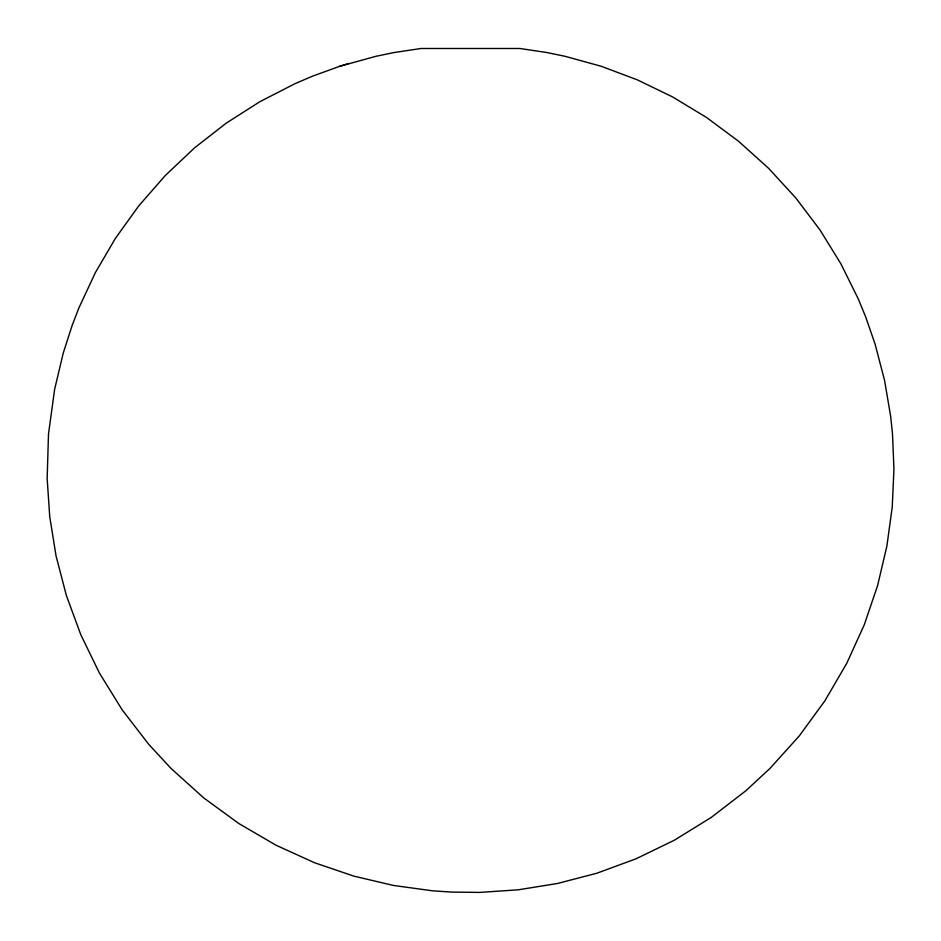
<?xml version="1.0" encoding="UTF-8"?>
<svg xmlns="http://www.w3.org/2000/svg" width="941" height="941" viewBox="0 0 941 941"><rect width="100%" height="100%" fill="white"/><g stroke="black" fill="none" stroke-linecap="round" stroke-linejoin="round"><path stroke-width="1.41" d="M339.736 66.293L312.671 76.115L294.804 83.773L259.834 101.722L226.263 123.13L194.611 147.808L165.345 175.473L138.856 205.761L115.484 238.249L95.453 272.455L78.926 307.86L71.998 325.857L63.259 353.04L54.625 389.315L48.497 434.119L47.156 478.451L49.744 516.785L56.06 555.955L66.352 595.441L80.785 634.681L99.405 673.015L122.13 709.785L148.76 744.366L171.074 768.479L203.597 797.803L238.779 823.493L276.007 845.206L314.635 862.779L354.004 876.165L393.456 885.446L432.472 890.798L451.645 892.092L479.851 892.409L518.22 889.81L557.401 883.505L596.888 873.213L636.116 858.78L674.45 840.16L711.231 817.423L745.801 790.805L769.926 768.479L799.25 735.956L824.928 700.774L846.641 663.546L864.214 624.93L877.6 585.573L886.881 546.109L892.233 507.105L893.95 469.053L892.503 434.119L890.657 416.322L884.54 380.258L875.048 343.959L865.649 316.835L858.274 298.92L840.866 263.762L819.987 229.945L795.804 197.963L768.585 168.298L738.673 141.35L706.503 117.46L672.544 96.911L637.292 79.832L601.264 66.293L564.941 56.272L546.839 52.531L519.867 48.485L421.109 48.485L394.15 52.531L376.047 56.272L339.736 66.293L348.829 63.459"/></g></svg>
